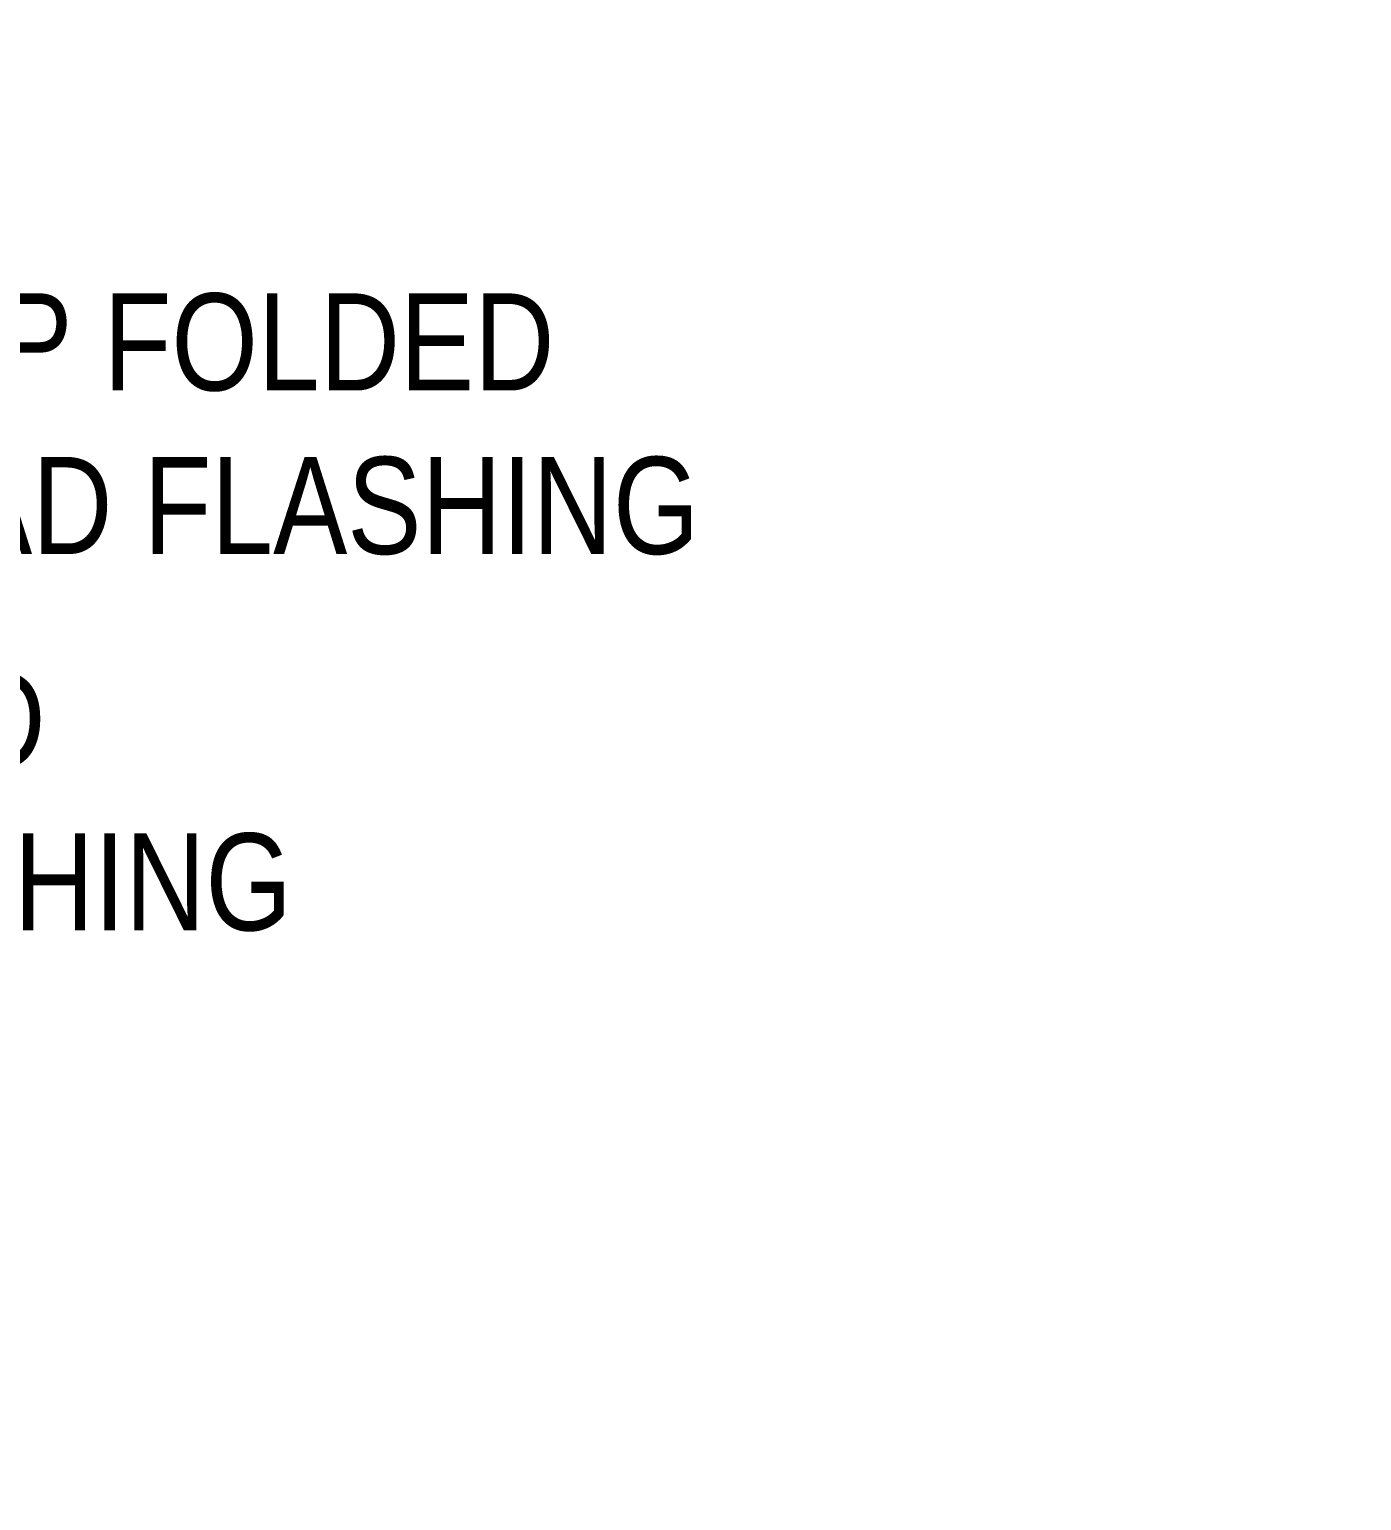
# Model space of a CAD drawing. Header units: inches. Extents: x -20.7 to 76.3, y -55.2 to 19.1.
# Drawn here: x -8.361 to -6.216, y -27.482 to -25.114 of the extents above; entities that cross this region are included whole.
import ezdxf

# ---------------------------------------------------------------- set-up
doc = ezdxf.new("R2010")
doc.units = ezdxf.units.IN
doc.header["$MEASUREMENT"] = 0
doc.layers.add('.ATI-TEXT', color=7, linetype='Continuous', lineweight=0)
doc.layers.add('G-ANNO-TTLB', color=7, linetype='Continuous', lineweight=0)

# ---------------------------------------------------------------- blocks, each defined once
blk = doc.blocks.new('Block_475')
at = {"layer": '.ATI-TEXT', "char_height": 0.2, "attachment_point": 7}
for s, insert in [('\\C18;\\c0;\\FArial Narrow|b0|i0|c1;\\H0.156297;\\W1.000000;HEAD FLAP FOLDED', (-9.2866, -25.697)), ('\\C18;\\c0;\\FArial Narrow|b0|i0|c1;\\H0.156297;\\W1.000000;OVER HEAD FLASHING ', (-9.2819, -25.9603))]:
    blk.add_mtext(s, dxfattribs=dict(at, insert=insert))
blk = doc.blocks.new('Block_474')
at = {"layer": '.ATI-TEXT', "true_color": 0x000000, "transparency": 33554687}
h = blk.add_hatch(color=18, dxfattribs=at)
h.dxf.hatch_style = 2
h.paths.add_polyline_path([(-10.8075, -27.615), (-10.8987, -27.7446), (-10.8545, -27.5924)])
at = {"layer": '.ATI-TEXT', "color": 18, "lineweight": 0, "true_color": 0x000000}
for p, q in [((-10.831, -27.6037), (-9.8765, -25.6175)), ((-9.8765, -25.6175), (-9.4292, -25.6175))]:
    blk.add_line(p, q, dxfattribs=at)
at = {"layer": '.ATI-TEXT'}
blk.add_lwpolyline([(-10.8075, -27.615), (-10.8987, -27.7446), (-10.8545, -27.5924), (-10.8545, -27.5924)], close=True, dxfattribs=at)
blk.add_blockref('Block_475', (0, 0), dxfattribs=at)
blk = doc.blocks.new('Block_477')
at = {"layer": '.ATI-TEXT', "char_height": 0.2, "attachment_point": 7}
for s, insert in [('\\C18;\\c0;\\FArial Narrow|b0|i0|c1;\\H0.156297;\\W1.000000;HEAD', (-8.8326, -26.3031)), ('\\C18;\\c0;\\FArial Narrow|b0|i0|c1;\\H0.156297;\\W1.000000;FLASHING', (-8.8339, -26.5663))]:
    blk.add_mtext(s, dxfattribs=dict(at, insert=insert))
blk = doc.blocks.new('Block_476')
at = {"layer": '.ATI-TEXT', "true_color": 0x000000, "transparency": 33554687}
h = blk.add_hatch(color=18, dxfattribs=at)
h.dxf.hatch_style = 2
h.paths.add_polyline_path([(-9.6346, -28.2061), (-9.6791, -28.3582), (-9.6864, -28.1999)])
at = {"layer": '.ATI-TEXT', "color": 18, "lineweight": 0, "true_color": 0x000000}
for p, q in [((-9.6757, -28.3047), (-9.4225, -26.2262)), ((-9.4225, -26.2262), (-8.9752, -26.2262))]:
    blk.add_line(p, q, dxfattribs=at)
at = {"layer": '.ATI-TEXT'}
blk.add_lwpolyline([(-9.6346, -28.2061), (-9.6791, -28.3582), (-9.6864, -28.1999), (-9.6864, -28.1999)], close=True, dxfattribs=at)
blk.add_blockref('Block_477', (0, 0), dxfattribs=at)

msp = doc.modelspace()

# ---------------------------------------------------------------- hatches: boundary and pattern name
at = {"layer": 'G-ANNO-TTLB', "true_color": 0xff00ff, "transparency": 33554687}
h = msp.add_hatch(color=6, dxfattribs=at)
edge = h.paths.add_edge_path()
edge.add_spline(control_points=[(20.0382, -55.2136), (20.0382, -55.2136), (-20.6495, -55.2136), (-20.6495, -55.2136), (-20.6495, -55.2136), (-20.6495, -21.0886), (-20.6495, -21.0886), (-20.6495, -21.0886), (20.0382, -21.0886), (20.0382, -21.0886), (20.0382, -21.0886), (20.0382, -55.2136), (20.0382, -55.2136)], knot_values=[0, 0, 0, 0, 1, 1, 1, 2, 2, 2, 3, 3, 3, 4, 4, 4, 4], degree=3, periodic=0)
edge = h.paths.add_edge_path()
edge.add_spline(control_points=[(-20.5245, -21.2136), (-20.5245, -21.2136), (-20.5245, -55.0886), (-20.5245, -55.0886), (-20.5245, -55.0886), (19.9132, -55.0886), (19.9132, -55.0886), (19.9132, -55.0886), (19.9132, -21.2136), (19.9132, -21.2136), (19.9132, -21.2136), (-20.5245, -21.2136), (-20.5245, -21.2136)], knot_values=[0, 0, 0, 0, 1, 1, 1, 2, 2, 2, 3, 3, 3, 4, 4, 4, 4], degree=3, periodic=0)
edge.add_line((-20.5245, -21.2136), (-20.5245, -21.2136))

# ---------------------------------------------------------------- linework, layer by layer
at = {"layer": 'G-ANNO-TTLB'}
for points in [[(20.0382, -55.2136), (20.0382, -55.2136), (-20.6495, -55.2136), (-20.6495, -55.2136), (-20.6495, -55.2136), (-20.6495, -21.0886), (-20.6495, -21.0886), (-20.6495, -21.0886), (20.0382, -21.0886), (20.0382, -21.0886), (20.0382, -21.0886), (20.0382, -55.2136), (20.0382, -55.2136)], [(-20.5245, -21.2136), (-20.5245, -21.2136), (-20.5245, -55.0886), (-20.5245, -55.0886), (-20.5245, -55.0886), (19.9132, -55.0886), (19.9132, -55.0886), (19.9132, -55.0886), (19.9132, -21.2136), (19.9132, -21.2136), (19.9132, -21.2136), (-20.5245, -21.2136), (-20.5245, -21.2136)]]:
    msp.add_open_spline(points, degree=3, knots=[0, 0, 0, 0, 1, 1, 1, 2, 2, 2, 3, 3, 3, 4, 4, 4, 4], dxfattribs=at)

# ---------------------------------------------------------------- block references
at = {"layer": '.ATI-TEXT'}
for name in ['Block_474', 'Block_476']:
    msp.add_blockref(name, (0, 0), dxfattribs=at)

doc.saveas('drawing.dxf')
